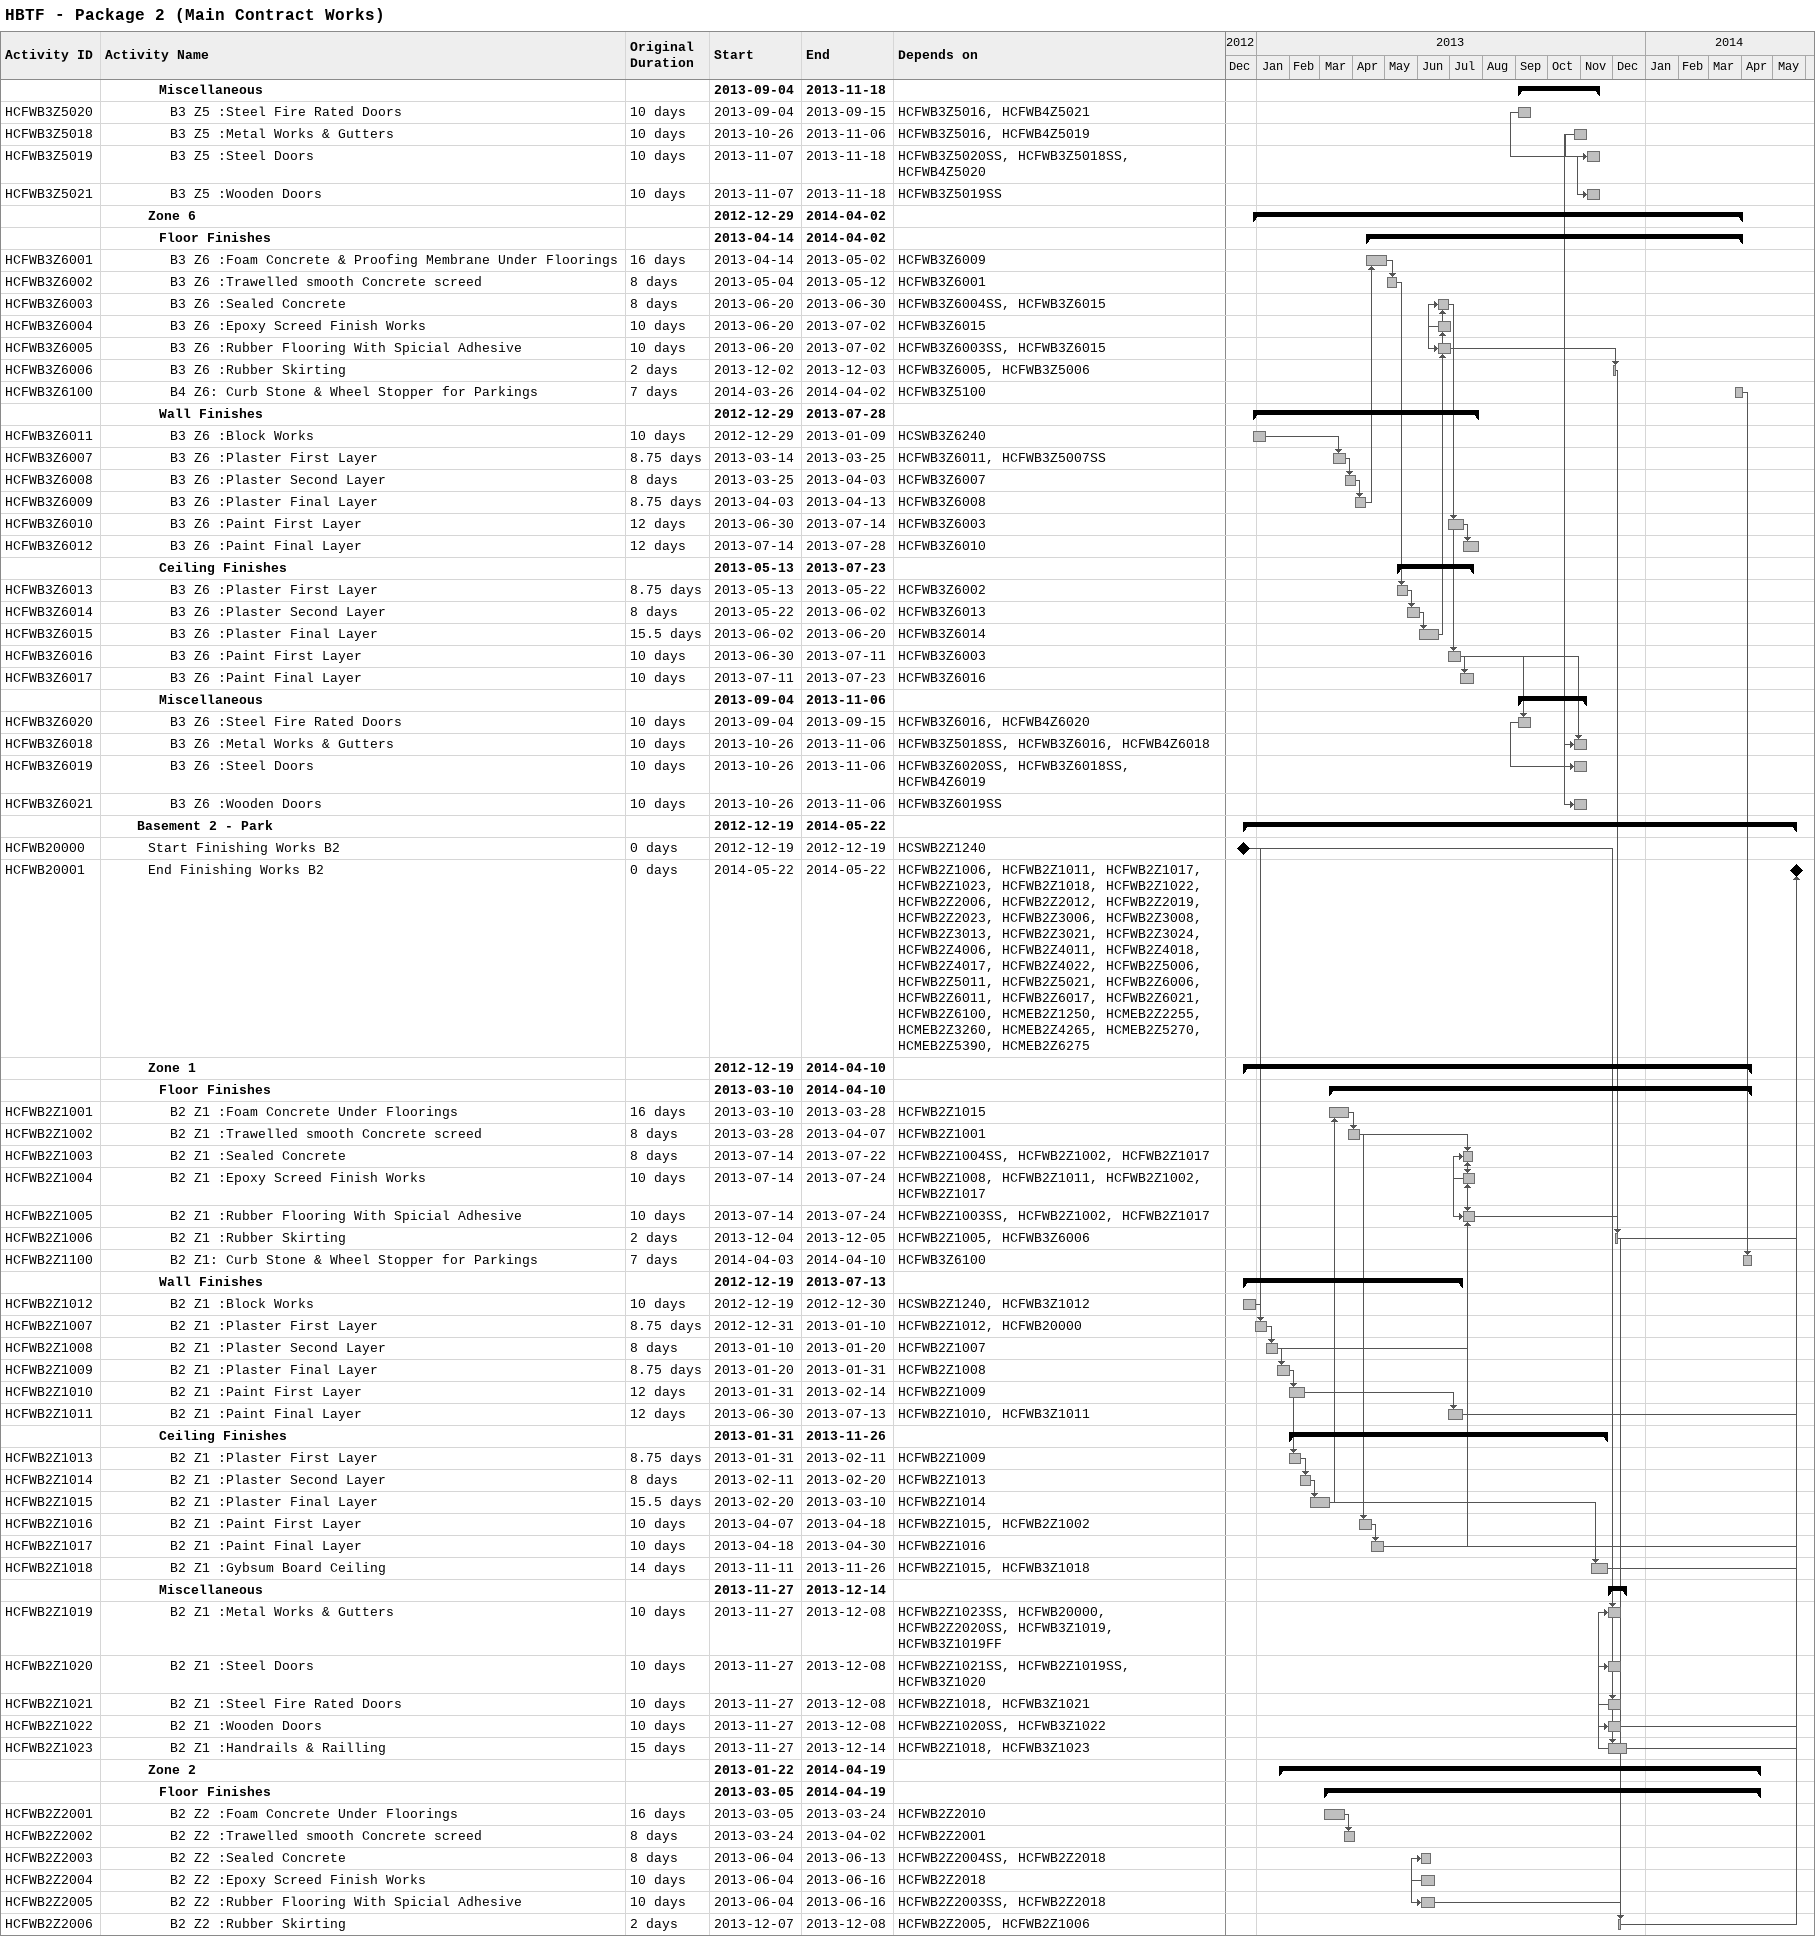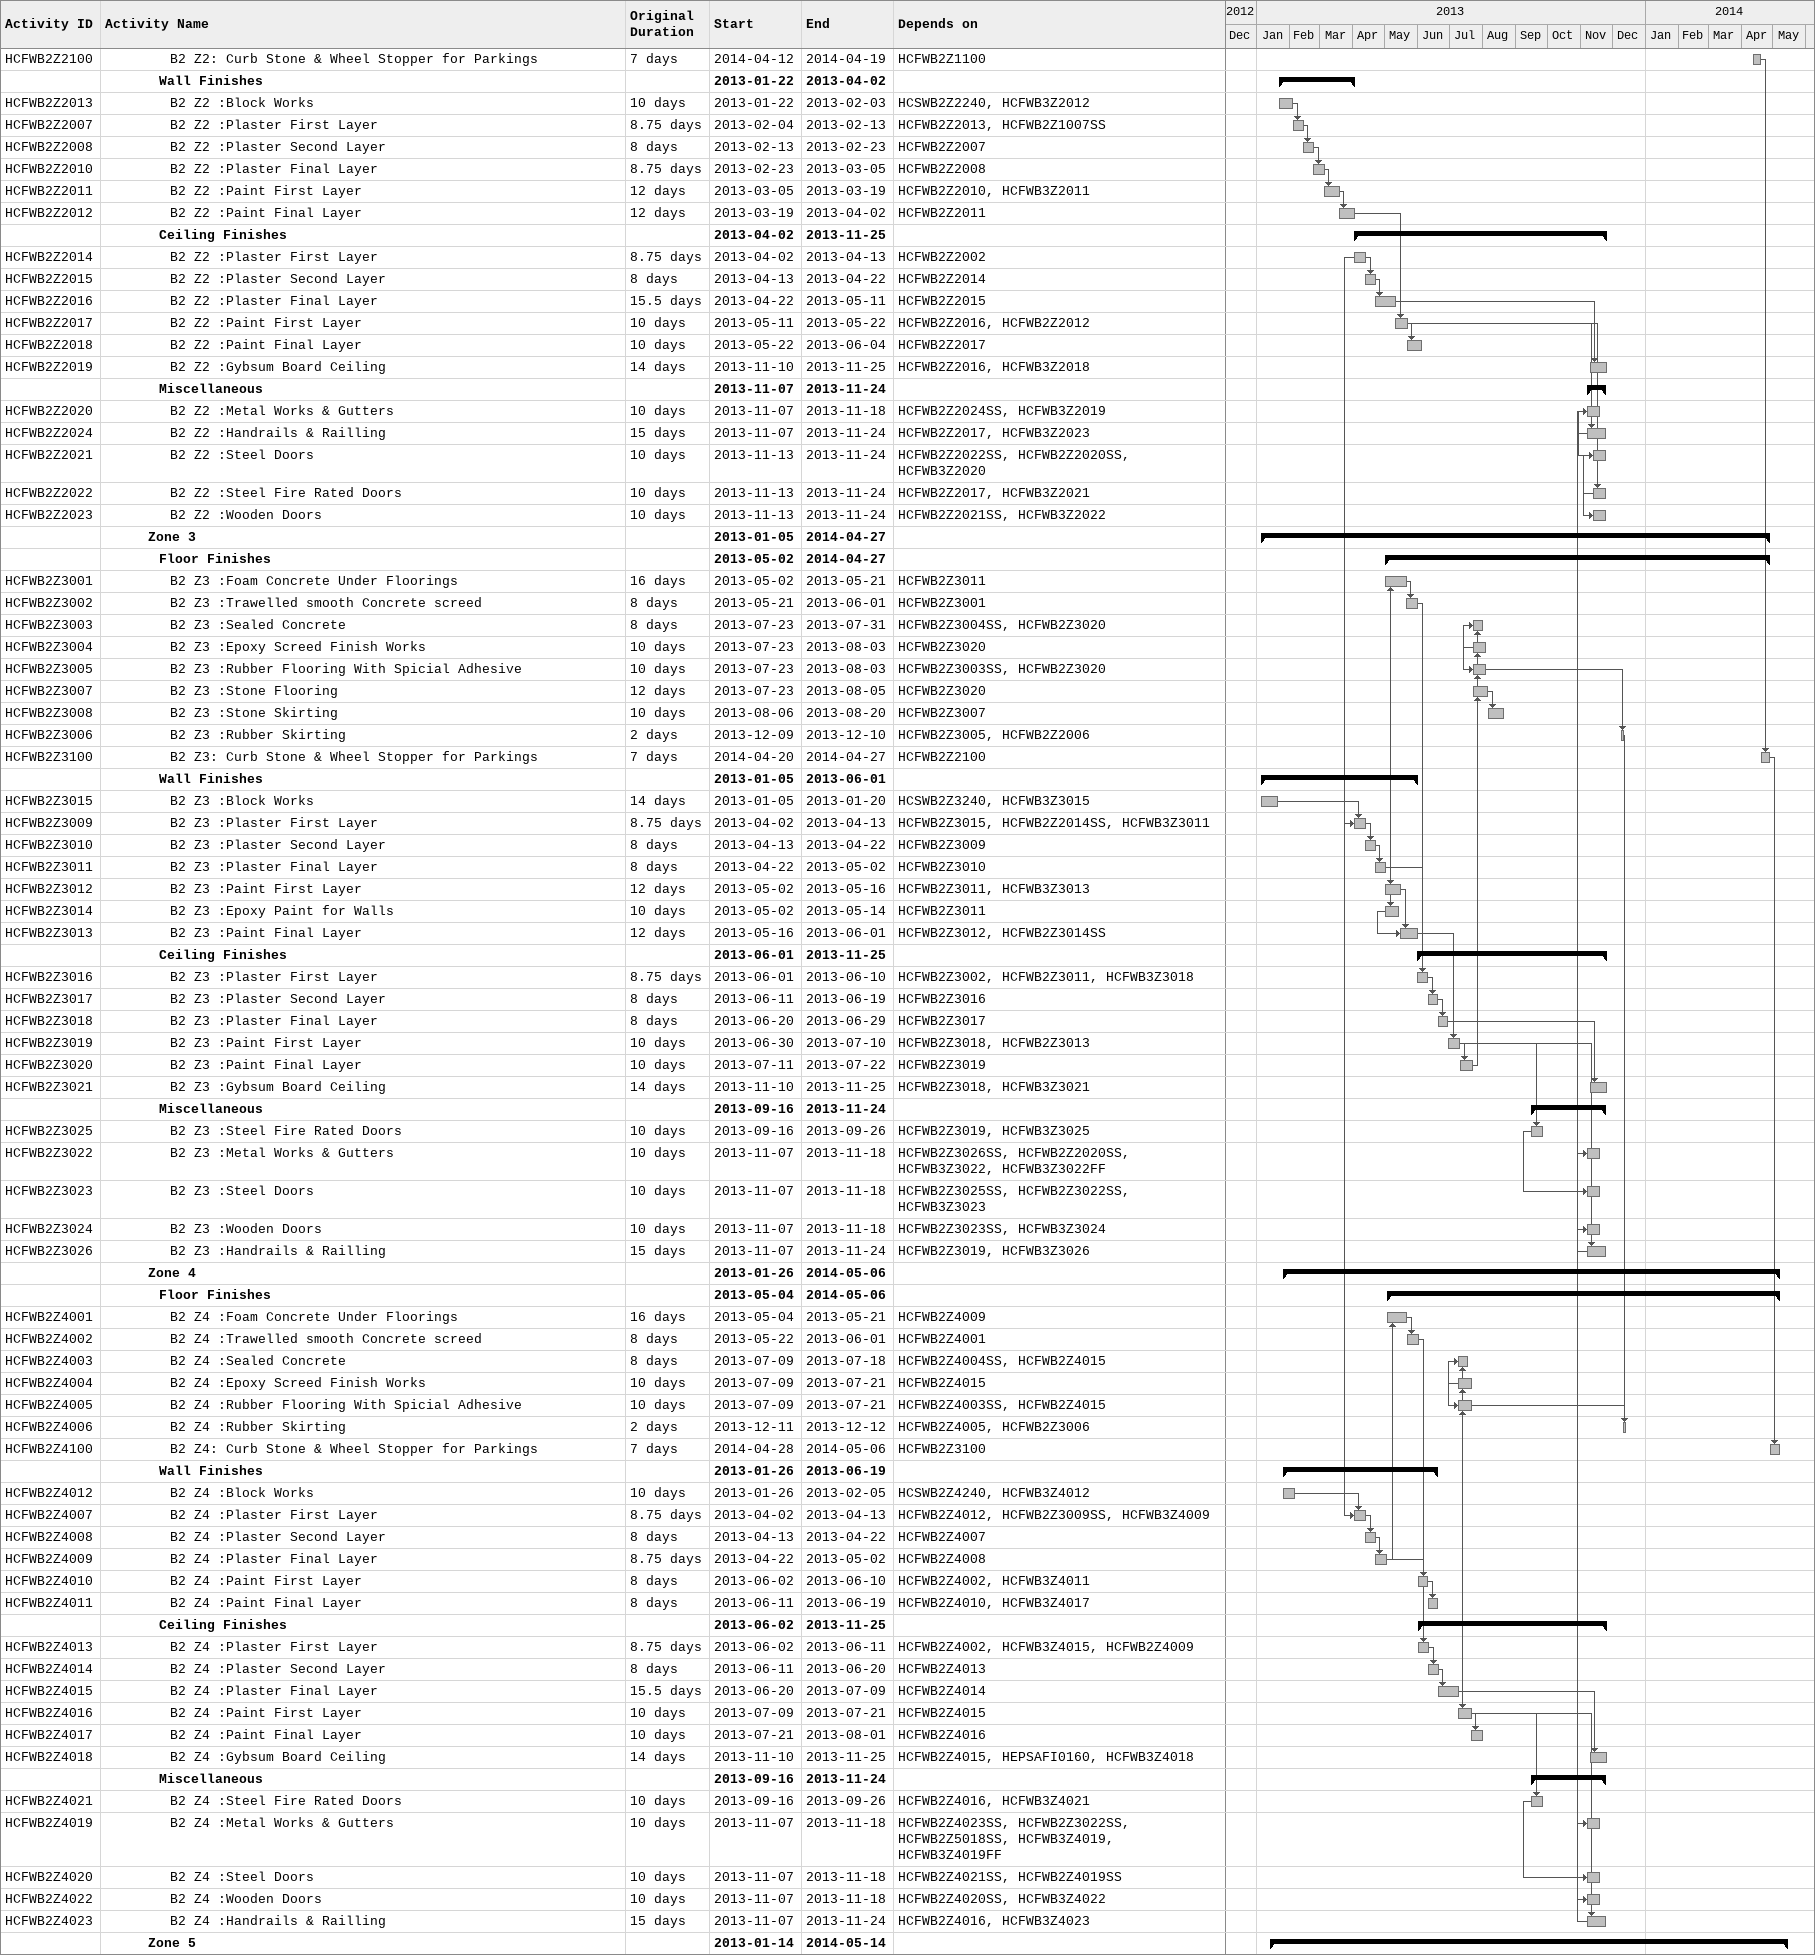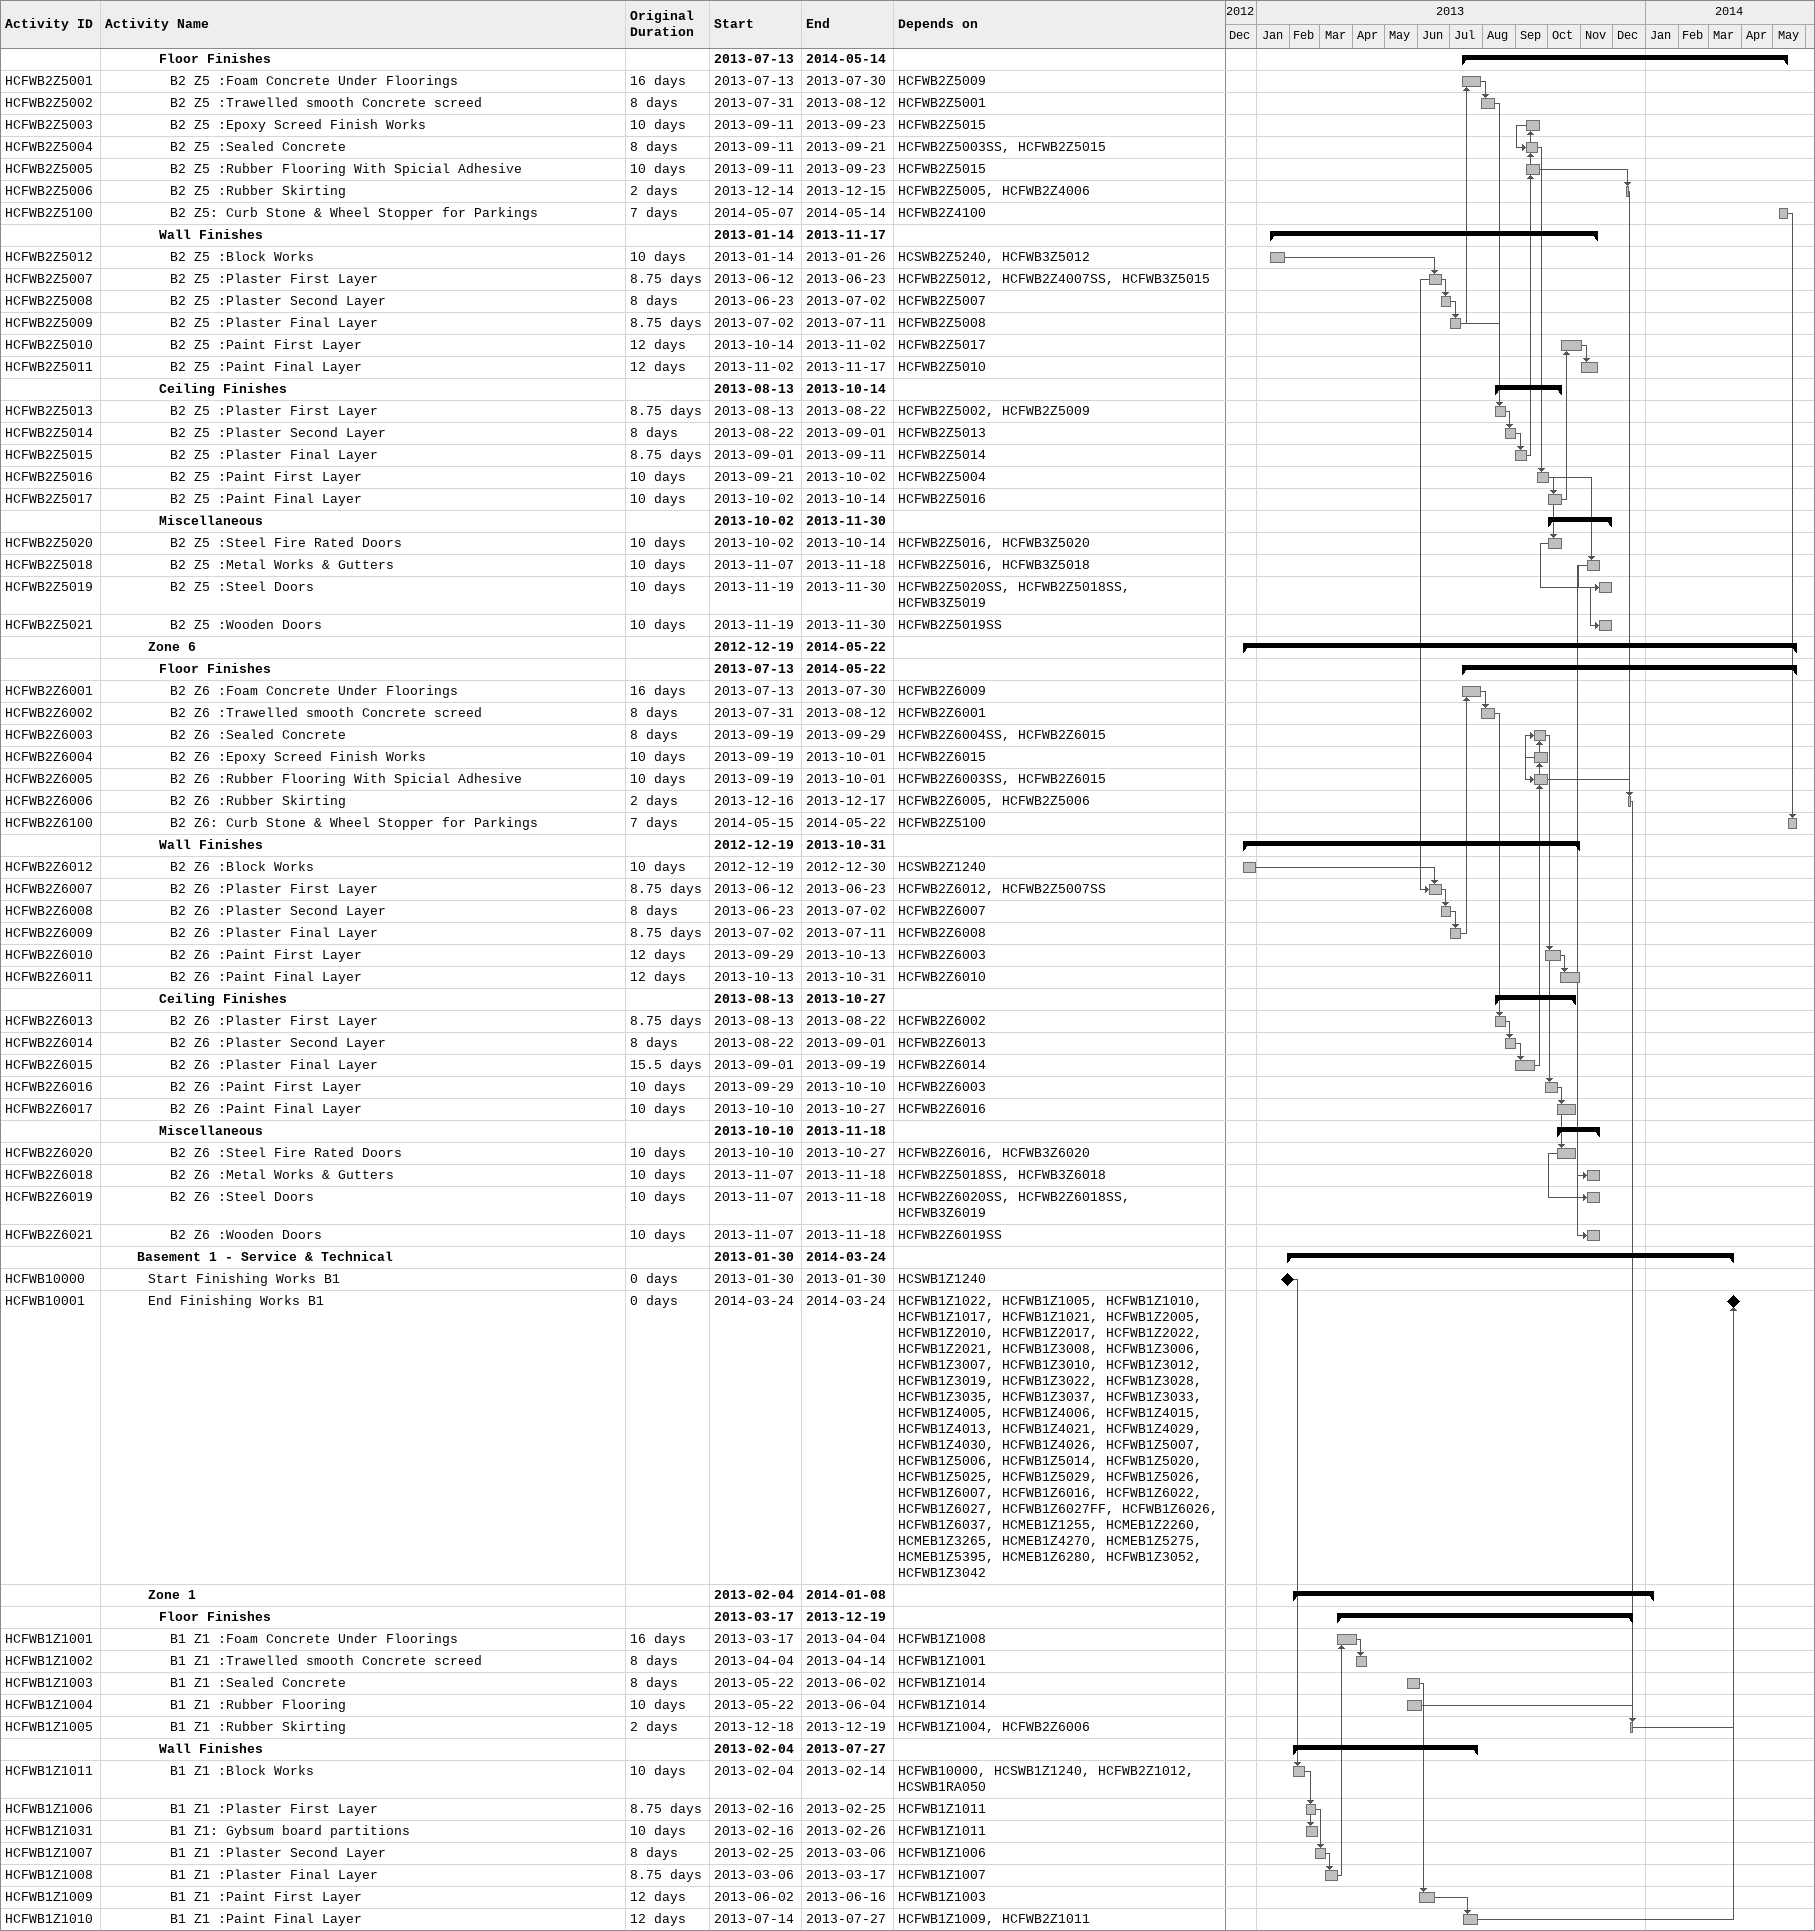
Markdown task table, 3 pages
HBTF - Package 2 (Main Contract Works)

| ID | Level | Task | Original duration | Start | Finish | Predecessors |
|---|---|---|---|---|---|---|
|  | 6 | **Miscellaneous** |  | 2013-09-04 | 2013-11-18 |  |
| HCFWB3Z5020 | 7 | B3 Z5 :Steel Fire Rated Doors | 10d | 2013-09-04 | 2013-09-15 | HCFWB3Z5016, HCFWB4Z5021 |
| HCFWB3Z5018 | 7 | B3 Z5 :Metal Works & Gutters | 10d | 2013-10-26 | 2013-11-06 | HCFWB3Z5016, HCFWB4Z5019 |
| HCFWB3Z5019 | 7 | B3 Z5 :Steel Doors | 10d | 2013-11-07 | 2013-11-18 | HCFWB3Z5020SS, HCFWB3Z5018SS, HCFWB4Z5020 |
| HCFWB3Z5021 | 7 | B3 Z5 :Wooden Doors | 10d | 2013-11-07 | 2013-11-18 | HCFWB3Z5019SS |
|  | 5 | **Zone 6** |  | 2012-12-29 | 2014-04-02 |  |
|  | 6 | **Floor Finishes** |  | 2013-04-14 | 2014-04-02 |  |
| HCFWB3Z6001 | 7 | B3 Z6 :Foam Concrete & Proofing Membrane Under Floorings | 16d | 2013-04-14 | 2013-05-02 | HCFWB3Z6009 |
| HCFWB3Z6002 | 7 | B3 Z6 :Trawelled smooth Concrete screed | 8d | 2013-05-04 | 2013-05-12 | HCFWB3Z6001 |
| HCFWB3Z6003 | 7 | B3 Z6 :Sealed Concrete | 8d | 2013-06-20 | 2013-06-30 | HCFWB3Z6004SS, HCFWB3Z6015 |
| HCFWB3Z6004 | 7 | B3 Z6 :Epoxy Screed Finish Works | 10d | 2013-06-20 | 2013-07-02 | HCFWB3Z6015 |
| HCFWB3Z6005 | 7 | B3 Z6 :Rubber Flooring With Spicial Adhesive | 10d | 2013-06-20 | 2013-07-02 | HCFWB3Z6003SS, HCFWB3Z6015 |
| HCFWB3Z6006 | 7 | B3 Z6 :Rubber Skirting | 2d | 2013-12-02 | 2013-12-03 | HCFWB3Z6005, HCFWB3Z5006 |
| HCFWB3Z6100 | 7 | B4 Z6: Curb Stone & Wheel Stopper for Parkings | 7d | 2014-03-26 | 2014-04-02 | HCFWB3Z5100 |
|  | 6 | **Wall Finishes** |  | 2012-12-29 | 2013-07-28 |  |
| HCFWB3Z6011 | 7 | B3 Z6 :Block Works | 10d | 2012-12-29 | 2013-01-09 | HCSWB3Z6240 |
| HCFWB3Z6007 | 7 | B3 Z6 :Plaster First Layer | 8.75d | 2013-03-14 | 2013-03-25 | HCFWB3Z6011, HCFWB3Z5007SS |
| HCFWB3Z6008 | 7 | B3 Z6 :Plaster Second Layer | 8d | 2013-03-25 | 2013-04-03 | HCFWB3Z6007 |
| HCFWB3Z6009 | 7 | B3 Z6 :Plaster Final Layer | 8.75d | 2013-04-03 | 2013-04-13 | HCFWB3Z6008 |
| HCFWB3Z6010 | 7 | B3 Z6 :Paint First Layer | 12d | 2013-06-30 | 2013-07-14 | HCFWB3Z6003 |
| HCFWB3Z6012 | 7 | B3 Z6 :Paint Final Layer | 12d | 2013-07-14 | 2013-07-28 | HCFWB3Z6010 |
|  | 6 | **Ceiling Finishes** |  | 2013-05-13 | 2013-07-23 |  |
| HCFWB3Z6013 | 7 | B3 Z6 :Plaster First Layer | 8.75d | 2013-05-13 | 2013-05-22 | HCFWB3Z6002 |
| HCFWB3Z6014 | 7 | B3 Z6 :Plaster Second Layer | 8d | 2013-05-22 | 2013-06-02 | HCFWB3Z6013 |
| HCFWB3Z6015 | 7 | B3 Z6 :Plaster Final Layer | 15.5d | 2013-06-02 | 2013-06-20 | HCFWB3Z6014 |
| HCFWB3Z6016 | 7 | B3 Z6 :Paint First Layer | 10d | 2013-06-30 | 2013-07-11 | HCFWB3Z6003 |
| HCFWB3Z6017 | 7 | B3 Z6 :Paint Final Layer | 10d | 2013-07-11 | 2013-07-23 | HCFWB3Z6016 |
|  | 6 | **Miscellaneous** |  | 2013-09-04 | 2013-11-06 |  |
| HCFWB3Z6020 | 7 | B3 Z6 :Steel Fire Rated Doors | 10d | 2013-09-04 | 2013-09-15 | HCFWB3Z6016, HCFWB4Z6020 |
| HCFWB3Z6018 | 7 | B3 Z6 :Metal Works & Gutters | 10d | 2013-10-26 | 2013-11-06 | HCFWB3Z5018SS, HCFWB3Z6016, HCFWB4Z6018 |
| HCFWB3Z6019 | 7 | B3 Z6 :Steel Doors | 10d | 2013-10-26 | 2013-11-06 | HCFWB3Z6020SS, HCFWB3Z6018SS, HCFWB4Z6019 |
| HCFWB3Z6021 | 7 | B3 Z6 :Wooden Doors | 10d | 2013-10-26 | 2013-11-06 | HCFWB3Z6019SS |
|  | 4 | **Basement 2 - Park** |  | 2012-12-19 | 2014-05-22 |  |
| HCFWB20000 | 5 | Start Finishing Works B2 | 0d | 2012-12-19 | 2012-12-19 | HCSWB2Z1240 |
| HCFWB20001 | 5 | End Finishing Works B2 | 0d | 2014-05-22 | 2014-05-22 | HCFWB2Z1006, HCFWB2Z1011, HCFWB2Z1017, HCFWB2Z1023, HCFWB2Z1018, HCFWB2Z1022, HCFWB2Z2006, HCFWB2Z2012, HCFWB2Z2019, HCFWB2Z2023, HCFWB2Z3006, HCFWB2Z3008, HCFWB2Z3013, HCFWB2Z3021, HCFWB2Z3024, HCFWB2Z4006, HCFWB2Z4011, HCFWB2Z4018, HCFWB2Z4017, HCFWB2Z4022, HCFWB2Z5006, HCFWB2Z5011, HCFWB2Z5021, HCFWB2Z6006, HCFWB2Z6011, HCFWB2Z6017, HCFWB2Z6021, HCFWB2Z6100, HCMEB2Z1250, HCMEB2Z2255, HCMEB2Z3260, HCMEB2Z4265, HCMEB2Z5270, HCMEB2Z5390, HCMEB2Z6275 |
|  | 5 | **Zone 1** |  | 2012-12-19 | 2014-04-10 |  |
|  | 6 | **Floor Finishes** |  | 2013-03-10 | 2014-04-10 |  |
| HCFWB2Z1001 | 7 | B2 Z1 :Foam Concrete Under Floorings | 16d | 2013-03-10 | 2013-03-28 | HCFWB2Z1015 |
| HCFWB2Z1002 | 7 | B2 Z1 :Trawelled smooth Concrete screed | 8d | 2013-03-28 | 2013-04-07 | HCFWB2Z1001 |
| HCFWB2Z1003 | 7 | B2 Z1 :Sealed Concrete | 8d | 2013-07-14 | 2013-07-22 | HCFWB2Z1004SS, HCFWB2Z1002, HCFWB2Z1017 |
| HCFWB2Z1004 | 7 | B2 Z1 :Epoxy Screed Finish Works | 10d | 2013-07-14 | 2013-07-24 | HCFWB2Z1008, HCFWB2Z1011, HCFWB2Z1002, HCFWB2Z1017 |
| HCFWB2Z1005 | 7 | B2 Z1 :Rubber Flooring With Spicial Adhesive | 10d | 2013-07-14 | 2013-07-24 | HCFWB2Z1003SS, HCFWB2Z1002, HCFWB2Z1017 |
| HCFWB2Z1006 | 7 | B2 Z1 :Rubber Skirting | 2d | 2013-12-04 | 2013-12-05 | HCFWB2Z1005, HCFWB3Z6006 |
| HCFWB2Z1100 | 7 | B2 Z1: Curb Stone & Wheel Stopper for Parkings | 7d | 2014-04-03 | 2014-04-10 | HCFWB3Z6100 |
|  | 6 | **Wall Finishes** |  | 2012-12-19 | 2013-07-13 |  |
| HCFWB2Z1012 | 7 | B2 Z1 :Block Works | 10d | 2012-12-19 | 2012-12-30 | HCSWB2Z1240, HCFWB3Z1012 |
| HCFWB2Z1007 | 7 | B2 Z1 :Plaster First Layer | 8.75d | 2012-12-31 | 2013-01-10 | HCFWB2Z1012, HCFWB20000 |
| HCFWB2Z1008 | 7 | B2 Z1 :Plaster Second Layer | 8d | 2013-01-10 | 2013-01-20 | HCFWB2Z1007 |
| HCFWB2Z1009 | 7 | B2 Z1 :Plaster Final Layer | 8.75d | 2013-01-20 | 2013-01-31 | HCFWB2Z1008 |
| HCFWB2Z1010 | 7 | B2 Z1 :Paint First Layer | 12d | 2013-01-31 | 2013-02-14 | HCFWB2Z1009 |
| HCFWB2Z1011 | 7 | B2 Z1 :Paint Final Layer | 12d | 2013-06-30 | 2013-07-13 | HCFWB2Z1010, HCFWB3Z1011 |
|  | 6 | **Ceiling Finishes** |  | 2013-01-31 | 2013-11-26 |  |
| HCFWB2Z1013 | 7 | B2 Z1 :Plaster First Layer | 8.75d | 2013-01-31 | 2013-02-11 | HCFWB2Z1009 |
| HCFWB2Z1014 | 7 | B2 Z1 :Plaster Second Layer | 8d | 2013-02-11 | 2013-02-20 | HCFWB2Z1013 |
| HCFWB2Z1015 | 7 | B2 Z1 :Plaster Final Layer | 15.5d | 2013-02-20 | 2013-03-10 | HCFWB2Z1014 |
| HCFWB2Z1016 | 7 | B2 Z1 :Paint First Layer | 10d | 2013-04-07 | 2013-04-18 | HCFWB2Z1015, HCFWB2Z1002 |
| HCFWB2Z1017 | 7 | B2 Z1 :Paint Final Layer | 10d | 2013-04-18 | 2013-04-30 | HCFWB2Z1016 |
| HCFWB2Z1018 | 7 | B2 Z1 :Gybsum Board Ceiling | 14d | 2013-11-11 | 2013-11-26 | HCFWB2Z1015, HCFWB3Z1018 |
|  | 6 | **Miscellaneous** |  | 2013-11-27 | 2013-12-14 |  |
| HCFWB2Z1019 | 7 | B2 Z1 :Metal Works & Gutters | 10d | 2013-11-27 | 2013-12-08 | HCFWB2Z1023SS, HCFWB20000, HCFWB2Z2020SS, HCFWB3Z1019, HCFWB3Z1019FF |
| HCFWB2Z1020 | 7 | B2 Z1 :Steel Doors | 10d | 2013-11-27 | 2013-12-08 | HCFWB2Z1021SS, HCFWB2Z1019SS, HCFWB3Z1020 |
| HCFWB2Z1021 | 7 | B2 Z1 :Steel Fire Rated Doors | 10d | 2013-11-27 | 2013-12-08 | HCFWB2Z1018, HCFWB3Z1021 |
| HCFWB2Z1022 | 7 | B2 Z1 :Wooden Doors | 10d | 2013-11-27 | 2013-12-08 | HCFWB2Z1020SS, HCFWB3Z1022 |
| HCFWB2Z1023 | 7 | B2 Z1 :Handrails & Railling | 15d | 2013-11-27 | 2013-12-14 | HCFWB2Z1018, HCFWB3Z1023 |
|  | 5 | **Zone 2** |  | 2013-01-22 | 2014-04-19 |  |
|  | 6 | **Floor Finishes** |  | 2013-03-05 | 2014-04-19 |  |
| HCFWB2Z2001 | 7 | B2 Z2 :Foam Concrete Under Floorings | 16d | 2013-03-05 | 2013-03-24 | HCFWB2Z2010 |
| HCFWB2Z2002 | 7 | B2 Z2 :Trawelled smooth Concrete screed | 8d | 2013-03-24 | 2013-04-02 | HCFWB2Z2001 |
| HCFWB2Z2003 | 7 | B2 Z2 :Sealed Concrete | 8d | 2013-06-04 | 2013-06-13 | HCFWB2Z2004SS, HCFWB2Z2018 |
| HCFWB2Z2004 | 7 | B2 Z2 :Epoxy Screed Finish Works | 10d | 2013-06-04 | 2013-06-16 | HCFWB2Z2018 |
| HCFWB2Z2005 | 7 | B2 Z2 :Rubber Flooring With Spicial Adhesive | 10d | 2013-06-04 | 2013-06-16 | HCFWB2Z2003SS, HCFWB2Z2018 |
| HCFWB2Z2006 | 7 | B2 Z2 :Rubber Skirting | 2d | 2013-12-07 | 2013-12-08 | HCFWB2Z2005, HCFWB2Z1006 |
| HCFWB2Z2100 | 7 | B2 Z2: Curb Stone & Wheel Stopper for Parkings | 7d | 2014-04-12 | 2014-04-19 | HCFWB2Z1100 |
|  | 6 | **Wall Finishes** |  | 2013-01-22 | 2013-04-02 |  |
| HCFWB2Z2013 | 7 | B2 Z2 :Block Works | 10d | 2013-01-22 | 2013-02-03 | HCSWB2Z2240, HCFWB3Z2012 |
| HCFWB2Z2007 | 7 | B2 Z2 :Plaster First Layer | 8.75d | 2013-02-04 | 2013-02-13 | HCFWB2Z2013, HCFWB2Z1007SS |
| HCFWB2Z2008 | 7 | B2 Z2 :Plaster Second Layer | 8d | 2013-02-13 | 2013-02-23 | HCFWB2Z2007 |
| HCFWB2Z2010 | 7 | B2 Z2 :Plaster Final Layer | 8.75d | 2013-02-23 | 2013-03-05 | HCFWB2Z2008 |
| HCFWB2Z2011 | 7 | B2 Z2 :Paint First Layer | 12d | 2013-03-05 | 2013-03-19 | HCFWB2Z2010, HCFWB3Z2011 |
| HCFWB2Z2012 | 7 | B2 Z2 :Paint Final Layer | 12d | 2013-03-19 | 2013-04-02 | HCFWB2Z2011 |
|  | 6 | **Ceiling Finishes** |  | 2013-04-02 | 2013-11-25 |  |
| HCFWB2Z2014 | 7 | B2 Z2 :Plaster First Layer | 8.75d | 2013-04-02 | 2013-04-13 | HCFWB2Z2002 |
| HCFWB2Z2015 | 7 | B2 Z2 :Plaster Second Layer | 8d | 2013-04-13 | 2013-04-22 | HCFWB2Z2014 |
| HCFWB2Z2016 | 7 | B2 Z2 :Plaster Final Layer | 15.5d | 2013-04-22 | 2013-05-11 | HCFWB2Z2015 |
| HCFWB2Z2017 | 7 | B2 Z2 :Paint First Layer | 10d | 2013-05-11 | 2013-05-22 | HCFWB2Z2016, HCFWB2Z2012 |
| HCFWB2Z2018 | 7 | B2 Z2 :Paint Final Layer | 10d | 2013-05-22 | 2013-06-04 | HCFWB2Z2017 |
| HCFWB2Z2019 | 7 | B2 Z2 :Gybsum Board Ceiling | 14d | 2013-11-10 | 2013-11-25 | HCFWB2Z2016, HCFWB3Z2018 |
|  | 6 | **Miscellaneous** |  | 2013-11-07 | 2013-11-24 |  |
| HCFWB2Z2020 | 7 | B2 Z2 :Metal Works & Gutters | 10d | 2013-11-07 | 2013-11-18 | HCFWB2Z2024SS, HCFWB3Z2019 |
| HCFWB2Z2024 | 7 | B2 Z2 :Handrails & Railling | 15d | 2013-11-07 | 2013-11-24 | HCFWB2Z2017, HCFWB3Z2023 |
| HCFWB2Z2021 | 7 | B2 Z2 :Steel Doors | 10d | 2013-11-13 | 2013-11-24 | HCFWB2Z2022SS, HCFWB2Z2020SS, HCFWB3Z2020 |
| HCFWB2Z2022 | 7 | B2 Z2 :Steel Fire Rated Doors | 10d | 2013-11-13 | 2013-11-24 | HCFWB2Z2017, HCFWB3Z2021 |
| HCFWB2Z2023 | 7 | B2 Z2 :Wooden Doors | 10d | 2013-11-13 | 2013-11-24 | HCFWB2Z2021SS, HCFWB3Z2022 |
|  | 5 | **Zone 3** |  | 2013-01-05 | 2014-04-27 |  |
|  | 6 | **Floor Finishes** |  | 2013-05-02 | 2014-04-27 |  |
| HCFWB2Z3001 | 7 | B2 Z3 :Foam Concrete Under Floorings | 16d | 2013-05-02 | 2013-05-21 | HCFWB2Z3011 |
| HCFWB2Z3002 | 7 | B2 Z3 :Trawelled smooth Concrete screed | 8d | 2013-05-21 | 2013-06-01 | HCFWB2Z3001 |
| HCFWB2Z3003 | 7 | B2 Z3 :Sealed Concrete | 8d | 2013-07-23 | 2013-07-31 | HCFWB2Z3004SS, HCFWB2Z3020 |
| HCFWB2Z3004 | 7 | B2 Z3 :Epoxy Screed Finish Works | 10d | 2013-07-23 | 2013-08-03 | HCFWB2Z3020 |
| HCFWB2Z3005 | 7 | B2 Z3 :Rubber Flooring With Spicial Adhesive | 10d | 2013-07-23 | 2013-08-03 | HCFWB2Z3003SS, HCFWB2Z3020 |
| HCFWB2Z3007 | 7 | B2 Z3 :Stone Flooring | 12d | 2013-07-23 | 2013-08-05 | HCFWB2Z3020 |
| HCFWB2Z3008 | 7 | B2 Z3 :Stone Skirting | 10d | 2013-08-06 | 2013-08-20 | HCFWB2Z3007 |
| HCFWB2Z3006 | 7 | B2 Z3 :Rubber Skirting | 2d | 2013-12-09 | 2013-12-10 | HCFWB2Z3005, HCFWB2Z2006 |
| HCFWB2Z3100 | 7 | B2 Z3: Curb Stone & Wheel Stopper for Parkings | 7d | 2014-04-20 | 2014-04-27 | HCFWB2Z2100 |
|  | 6 | **Wall Finishes** |  | 2013-01-05 | 2013-06-01 |  |
| HCFWB2Z3015 | 7 | B2 Z3 :Block Works | 14d | 2013-01-05 | 2013-01-20 | HCSWB2Z3240, HCFWB3Z3015 |
| HCFWB2Z3009 | 7 | B2 Z3 :Plaster First Layer | 8.75d | 2013-04-02 | 2013-04-13 | HCFWB2Z3015, HCFWB2Z2014SS, HCFWB3Z3011 |
| HCFWB2Z3010 | 7 | B2 Z3 :Plaster Second Layer | 8d | 2013-04-13 | 2013-04-22 | HCFWB2Z3009 |
| HCFWB2Z3011 | 7 | B2 Z3 :Plaster Final Layer | 8d | 2013-04-22 | 2013-05-02 | HCFWB2Z3010 |
| HCFWB2Z3012 | 7 | B2 Z3 :Paint First Layer | 12d | 2013-05-02 | 2013-05-16 | HCFWB2Z3011, HCFWB3Z3013 |
| HCFWB2Z3014 | 7 | B2 Z3 :Epoxy Paint for Walls | 10d | 2013-05-02 | 2013-05-14 | HCFWB2Z3011 |
| HCFWB2Z3013 | 7 | B2 Z3 :Paint Final Layer | 12d | 2013-05-16 | 2013-06-01 | HCFWB2Z3012, HCFWB2Z3014SS |
|  | 6 | **Ceiling Finishes** |  | 2013-06-01 | 2013-11-25 |  |
| HCFWB2Z3016 | 7 | B2 Z3 :Plaster First Layer | 8.75d | 2013-06-01 | 2013-06-10 | HCFWB2Z3002, HCFWB2Z3011, HCFWB3Z3018 |
| HCFWB2Z3017 | 7 | B2 Z3 :Plaster Second Layer | 8d | 2013-06-11 | 2013-06-19 | HCFWB2Z3016 |
| HCFWB2Z3018 | 7 | B2 Z3 :Plaster Final Layer | 8d | 2013-06-20 | 2013-06-29 | HCFWB2Z3017 |
| HCFWB2Z3019 | 7 | B2 Z3 :Paint First Layer | 10d | 2013-06-30 | 2013-07-10 | HCFWB2Z3018, HCFWB2Z3013 |
| HCFWB2Z3020 | 7 | B2 Z3 :Paint Final Layer | 10d | 2013-07-11 | 2013-07-22 | HCFWB2Z3019 |
| HCFWB2Z3021 | 7 | B2 Z3 :Gybsum Board Ceiling | 14d | 2013-11-10 | 2013-11-25 | HCFWB2Z3018, HCFWB3Z3021 |
|  | 6 | **Miscellaneous** |  | 2013-09-16 | 2013-11-24 |  |
| HCFWB2Z3025 | 7 | B2 Z3 :Steel Fire Rated Doors | 10d | 2013-09-16 | 2013-09-26 | HCFWB2Z3019, HCFWB3Z3025 |
| HCFWB2Z3022 | 7 | B2 Z3 :Metal Works & Gutters | 10d | 2013-11-07 | 2013-11-18 | HCFWB2Z3026SS, HCFWB2Z2020SS, HCFWB3Z3022, HCFWB3Z3022FF |
| HCFWB2Z3023 | 7 | B2 Z3 :Steel Doors | 10d | 2013-11-07 | 2013-11-18 | HCFWB2Z3025SS, HCFWB2Z3022SS, HCFWB3Z3023 |
| HCFWB2Z3024 | 7 | B2 Z3 :Wooden Doors | 10d | 2013-11-07 | 2013-11-18 | HCFWB2Z3023SS, HCFWB3Z3024 |
| HCFWB2Z3026 | 7 | B2 Z3 :Handrails & Railling | 15d | 2013-11-07 | 2013-11-24 | HCFWB2Z3019, HCFWB3Z3026 |
|  | 5 | **Zone 4** |  | 2013-01-26 | 2014-05-06 |  |
|  | 6 | **Floor Finishes** |  | 2013-05-04 | 2014-05-06 |  |
| HCFWB2Z4001 | 7 | B2 Z4 :Foam Concrete Under Floorings | 16d | 2013-05-04 | 2013-05-21 | HCFWB2Z4009 |
| HCFWB2Z4002 | 7 | B2 Z4 :Trawelled smooth Concrete screed | 8d | 2013-05-22 | 2013-06-01 | HCFWB2Z4001 |
| HCFWB2Z4003 | 7 | B2 Z4 :Sealed Concrete | 8d | 2013-07-09 | 2013-07-18 | HCFWB2Z4004SS, HCFWB2Z4015 |
| HCFWB2Z4004 | 7 | B2 Z4 :Epoxy Screed Finish Works | 10d | 2013-07-09 | 2013-07-21 | HCFWB2Z4015 |
| HCFWB2Z4005 | 7 | B2 Z4 :Rubber Flooring With Spicial Adhesive | 10d | 2013-07-09 | 2013-07-21 | HCFWB2Z4003SS, HCFWB2Z4015 |
| HCFWB2Z4006 | 7 | B2 Z4 :Rubber Skirting | 2d | 2013-12-11 | 2013-12-12 | HCFWB2Z4005, HCFWB2Z3006 |
| HCFWB2Z4100 | 7 | B2 Z4: Curb Stone & Wheel Stopper for Parkings | 7d | 2014-04-28 | 2014-05-06 | HCFWB2Z3100 |
|  | 6 | **Wall Finishes** |  | 2013-01-26 | 2013-06-19 |  |
| HCFWB2Z4012 | 7 | B2 Z4 :Block Works | 10d | 2013-01-26 | 2013-02-05 | HCSWB2Z4240, HCFWB3Z4012 |
| HCFWB2Z4007 | 7 | B2 Z4 :Plaster First Layer | 8.75d | 2013-04-02 | 2013-04-13 | HCFWB2Z4012, HCFWB2Z3009SS, HCFWB3Z4009 |
| HCFWB2Z4008 | 7 | B2 Z4 :Plaster Second Layer | 8d | 2013-04-13 | 2013-04-22 | HCFWB2Z4007 |
| HCFWB2Z4009 | 7 | B2 Z4 :Plaster Final Layer | 8.75d | 2013-04-22 | 2013-05-02 | HCFWB2Z4008 |
| HCFWB2Z4010 | 7 | B2 Z4 :Paint First Layer | 8d | 2013-06-02 | 2013-06-10 | HCFWB2Z4002, HCFWB3Z4011 |
| HCFWB2Z4011 | 7 | B2 Z4 :Paint Final Layer | 8d | 2013-06-11 | 2013-06-19 | HCFWB2Z4010, HCFWB3Z4017 |
|  | 6 | **Ceiling Finishes** |  | 2013-06-02 | 2013-11-25 |  |
| HCFWB2Z4013 | 7 | B2 Z4 :Plaster First Layer | 8.75d | 2013-06-02 | 2013-06-11 | HCFWB2Z4002, HCFWB3Z4015, HCFWB2Z4009 |
| HCFWB2Z4014 | 7 | B2 Z4 :Plaster Second Layer | 8d | 2013-06-11 | 2013-06-20 | HCFWB2Z4013 |
| HCFWB2Z4015 | 7 | B2 Z4 :Plaster Final Layer | 15.5d | 2013-06-20 | 2013-07-09 | HCFWB2Z4014 |
| HCFWB2Z4016 | 7 | B2 Z4 :Paint First Layer | 10d | 2013-07-09 | 2013-07-21 | HCFWB2Z4015 |
| HCFWB2Z4017 | 7 | B2 Z4 :Paint Final Layer | 10d | 2013-07-21 | 2013-08-01 | HCFWB2Z4016 |
| HCFWB2Z4018 | 7 | B2 Z4 :Gybsum Board Ceiling | 14d | 2013-11-10 | 2013-11-25 | HCFWB2Z4015, HEPSAFI0160, HCFWB3Z4018 |
|  | 6 | **Miscellaneous** |  | 2013-09-16 | 2013-11-24 |  |
| HCFWB2Z4021 | 7 | B2 Z4 :Steel Fire Rated Doors | 10d | 2013-09-16 | 2013-09-26 | HCFWB2Z4016, HCFWB3Z4021 |
| HCFWB2Z4019 | 7 | B2 Z4 :Metal Works & Gutters | 10d | 2013-11-07 | 2013-11-18 | HCFWB2Z4023SS, HCFWB2Z3022SS, HCFWB2Z5018SS, HCFWB3Z4019, HCFWB3Z4019FF |
| HCFWB2Z4020 | 7 | B2 Z4 :Steel Doors | 10d | 2013-11-07 | 2013-11-18 | HCFWB2Z4021SS, HCFWB2Z4019SS |
| HCFWB2Z4022 | 7 | B2 Z4 :Wooden Doors | 10d | 2013-11-07 | 2013-11-18 | HCFWB2Z4020SS, HCFWB3Z4022 |
| HCFWB2Z4023 | 7 | B2 Z4 :Handrails & Railling | 15d | 2013-11-07 | 2013-11-24 | HCFWB2Z4016, HCFWB3Z4023 |
|  | 5 | **Zone 5** |  | 2013-01-14 | 2014-05-14 |  |
|  | 6 | **Floor Finishes** |  | 2013-07-13 | 2014-05-14 |  |
| HCFWB2Z5001 | 7 | B2 Z5 :Foam Concrete Under Floorings | 16d | 2013-07-13 | 2013-07-30 | HCFWB2Z5009 |
| HCFWB2Z5002 | 7 | B2 Z5 :Trawelled smooth Concrete screed | 8d | 2013-07-31 | 2013-08-12 | HCFWB2Z5001 |
| HCFWB2Z5003 | 7 | B2 Z5 :Epoxy Screed Finish Works | 10d | 2013-09-11 | 2013-09-23 | HCFWB2Z5015 |
| HCFWB2Z5004 | 7 | B2 Z5 :Sealed Concrete | 8d | 2013-09-11 | 2013-09-21 | HCFWB2Z5003SS, HCFWB2Z5015 |
| HCFWB2Z5005 | 7 | B2 Z5 :Rubber Flooring With Spicial Adhesive | 10d | 2013-09-11 | 2013-09-23 | HCFWB2Z5015 |
| HCFWB2Z5006 | 7 | B2 Z5 :Rubber Skirting | 2d | 2013-12-14 | 2013-12-15 | HCFWB2Z5005, HCFWB2Z4006 |
| HCFWB2Z5100 | 7 | B2 Z5: Curb Stone & Wheel Stopper for Parkings | 7d | 2014-05-07 | 2014-05-14 | HCFWB2Z4100 |
|  | 6 | **Wall Finishes** |  | 2013-01-14 | 2013-11-17 |  |
| HCFWB2Z5012 | 7 | B2 Z5 :Block Works | 10d | 2013-01-14 | 2013-01-26 | HCSWB2Z5240, HCFWB3Z5012 |
| HCFWB2Z5007 | 7 | B2 Z5 :Plaster First Layer | 8.75d | 2013-06-12 | 2013-06-23 | HCFWB2Z5012, HCFWB2Z4007SS, HCFWB3Z5015 |
| HCFWB2Z5008 | 7 | B2 Z5 :Plaster Second Layer | 8d | 2013-06-23 | 2013-07-02 | HCFWB2Z5007 |
| HCFWB2Z5009 | 7 | B2 Z5 :Plaster Final Layer | 8.75d | 2013-07-02 | 2013-07-11 | HCFWB2Z5008 |
| HCFWB2Z5010 | 7 | B2 Z5 :Paint First Layer | 12d | 2013-10-14 | 2013-11-02 | HCFWB2Z5017 |
| HCFWB2Z5011 | 7 | B2 Z5 :Paint Final Layer | 12d | 2013-11-02 | 2013-11-17 | HCFWB2Z5010 |
|  | 6 | **Ceiling Finishes** |  | 2013-08-13 | 2013-10-14 |  |
| HCFWB2Z5013 | 7 | B2 Z5 :Plaster First Layer | 8.75d | 2013-08-13 | 2013-08-22 | HCFWB2Z5002, HCFWB2Z5009 |
| HCFWB2Z5014 | 7 | B2 Z5 :Plaster Second Layer | 8d | 2013-08-22 | 2013-09-01 | HCFWB2Z5013 |
| HCFWB2Z5015 | 7 | B2 Z5 :Plaster Final Layer | 8.75d | 2013-09-01 | 2013-09-11 | HCFWB2Z5014 |
| HCFWB2Z5016 | 7 | B2 Z5 :Paint First Layer | 10d | 2013-09-21 | 2013-10-02 | HCFWB2Z5004 |
| HCFWB2Z5017 | 7 | B2 Z5 :Paint Final Layer | 10d | 2013-10-02 | 2013-10-14 | HCFWB2Z5016 |
|  | 6 | **Miscellaneous** |  | 2013-10-02 | 2013-11-30 |  |
| HCFWB2Z5020 | 7 | B2 Z5 :Steel Fire Rated Doors | 10d | 2013-10-02 | 2013-10-14 | HCFWB2Z5016, HCFWB3Z5020 |
| HCFWB2Z5018 | 7 | B2 Z5 :Metal Works & Gutters | 10d | 2013-11-07 | 2013-11-18 | HCFWB2Z5016, HCFWB3Z5018 |
| HCFWB2Z5019 | 7 | B2 Z5 :Steel Doors | 10d | 2013-11-19 | 2013-11-30 | HCFWB2Z5020SS, HCFWB2Z5018SS, HCFWB3Z5019 |
| HCFWB2Z5021 | 7 | B2 Z5 :Wooden Doors | 10d | 2013-11-19 | 2013-11-30 | HCFWB2Z5019SS |
|  | 5 | **Zone 6** |  | 2012-12-19 | 2014-05-22 |  |
|  | 6 | **Floor Finishes** |  | 2013-07-13 | 2014-05-22 |  |
| HCFWB2Z6001 | 7 | B2 Z6 :Foam Concrete Under Floorings | 16d | 2013-07-13 | 2013-07-30 | HCFWB2Z6009 |
| HCFWB2Z6002 | 7 | B2 Z6 :Trawelled smooth Concrete screed | 8d | 2013-07-31 | 2013-08-12 | HCFWB2Z6001 |
| HCFWB2Z6003 | 7 | B2 Z6 :Sealed Concrete | 8d | 2013-09-19 | 2013-09-29 | HCFWB2Z6004SS, HCFWB2Z6015 |
| HCFWB2Z6004 | 7 | B2 Z6 :Epoxy Screed Finish Works | 10d | 2013-09-19 | 2013-10-01 | HCFWB2Z6015 |
| HCFWB2Z6005 | 7 | B2 Z6 :Rubber Flooring With Spicial Adhesive | 10d | 2013-09-19 | 2013-10-01 | HCFWB2Z6003SS, HCFWB2Z6015 |
| HCFWB2Z6006 | 7 | B2 Z6 :Rubber Skirting | 2d | 2013-12-16 | 2013-12-17 | HCFWB2Z6005, HCFWB2Z5006 |
| HCFWB2Z6100 | 7 | B2 Z6: Curb Stone & Wheel Stopper for Parkings | 7d | 2014-05-15 | 2014-05-22 | HCFWB2Z5100 |
|  | 6 | **Wall Finishes** |  | 2012-12-19 | 2013-10-31 |  |
| HCFWB2Z6012 | 7 | B2 Z6 :Block Works | 10d | 2012-12-19 | 2012-12-30 | HCSWB2Z1240 |
| HCFWB2Z6007 | 7 | B2 Z6 :Plaster First Layer | 8.75d | 2013-06-12 | 2013-06-23 | HCFWB2Z6012, HCFWB2Z5007SS |
| HCFWB2Z6008 | 7 | B2 Z6 :Plaster Second Layer | 8d | 2013-06-23 | 2013-07-02 | HCFWB2Z6007 |
| HCFWB2Z6009 | 7 | B2 Z6 :Plaster Final Layer | 8.75d | 2013-07-02 | 2013-07-11 | HCFWB2Z6008 |
| HCFWB2Z6010 | 7 | B2 Z6 :Paint First Layer | 12d | 2013-09-29 | 2013-10-13 | HCFWB2Z6003 |
| HCFWB2Z6011 | 7 | B2 Z6 :Paint Final Layer | 12d | 2013-10-13 | 2013-10-31 | HCFWB2Z6010 |
|  | 6 | **Ceiling Finishes** |  | 2013-08-13 | 2013-10-27 |  |
| HCFWB2Z6013 | 7 | B2 Z6 :Plaster First Layer | 8.75d | 2013-08-13 | 2013-08-22 | HCFWB2Z6002 |
| HCFWB2Z6014 | 7 | B2 Z6 :Plaster Second Layer | 8d | 2013-08-22 | 2013-09-01 | HCFWB2Z6013 |
| HCFWB2Z6015 | 7 | B2 Z6 :Plaster Final Layer | 15.5d | 2013-09-01 | 2013-09-19 | HCFWB2Z6014 |
| HCFWB2Z6016 | 7 | B2 Z6 :Paint First Layer | 10d | 2013-09-29 | 2013-10-10 | HCFWB2Z6003 |
| HCFWB2Z6017 | 7 | B2 Z6 :Paint Final Layer | 10d | 2013-10-10 | 2013-10-27 | HCFWB2Z6016 |
|  | 6 | **Miscellaneous** |  | 2013-10-10 | 2013-11-18 |  |
| HCFWB2Z6020 | 7 | B2 Z6 :Steel Fire Rated Doors | 10d | 2013-10-10 | 2013-10-27 | HCFWB2Z6016, HCFWB3Z6020 |
| HCFWB2Z6018 | 7 | B2 Z6 :Metal Works & Gutters | 10d | 2013-11-07 | 2013-11-18 | HCFWB2Z5018SS, HCFWB3Z6018 |
| HCFWB2Z6019 | 7 | B2 Z6 :Steel Doors | 10d | 2013-11-07 | 2013-11-18 | HCFWB2Z6020SS, HCFWB2Z6018SS, HCFWB3Z6019 |
| HCFWB2Z6021 | 7 | B2 Z6 :Wooden Doors | 10d | 2013-11-07 | 2013-11-18 | HCFWB2Z6019SS |
|  | 4 | **Basement 1 - Service & Technical** |  | 2013-01-30 | 2014-03-24 |  |
| HCFWB10000 | 5 | Start Finishing Works B1 | 0d | 2013-01-30 | 2013-01-30 | HCSWB1Z1240 |
| HCFWB10001 | 5 | End Finishing Works B1 | 0d | 2014-03-24 | 2014-03-24 | HCFWB1Z1022, HCFWB1Z1005, HCFWB1Z1010, HCFWB1Z1017, HCFWB1Z1021, HCFWB1Z2005, HCFWB1Z2010, HCFWB1Z2017, HCFWB1Z2022, HCFWB1Z2021, HCFWB1Z3008, HCFWB1Z3006, HCFWB1Z3007, HCFWB1Z3010, HCFWB1Z3012, HCFWB1Z3019, HCFWB1Z3022, HCFWB1Z3028, HCFWB1Z3035, HCFWB1Z3037, HCFWB1Z3033, HCFWB1Z4005, HCFWB1Z4006, HCFWB1Z4015, HCFWB1Z4013, HCFWB1Z4021, HCFWB1Z4029, HCFWB1Z4030, HCFWB1Z4026, HCFWB1Z5007, HCFWB1Z5006, HCFWB1Z5014, HCFWB1Z5020, HCFWB1Z5025, HCFWB1Z5029, HCFWB1Z5026, HCFWB1Z6007, HCFWB1Z6016, HCFWB1Z6022, HCFWB1Z6027, HCFWB1Z6027FF, HCFWB1Z6026, HCFWB1Z6037, HCMEB1Z1255, HCMEB1Z2260, HCMEB1Z3265, HCMEB1Z4270, HCMEB1Z5275, HCMEB1Z5395, HCMEB1Z6280, HCFWB1Z3052, HCFWB1Z3042 |
|  | 5 | **Zone 1** |  | 2013-02-04 | 2014-01-08 |  |
|  | 6 | **Floor Finishes** |  | 2013-03-17 | 2013-12-19 |  |
| HCFWB1Z1001 | 7 | B1 Z1 :Foam Concrete Under Floorings | 16d | 2013-03-17 | 2013-04-04 | HCFWB1Z1008 |
| HCFWB1Z1002 | 7 | B1 Z1 :Trawelled smooth Concrete screed | 8d | 2013-04-04 | 2013-04-14 | HCFWB1Z1001 |
| HCFWB1Z1003 | 7 | B1 Z1 :Sealed Concrete | 8d | 2013-05-22 | 2013-06-02 | HCFWB1Z1014 |
| HCFWB1Z1004 | 7 | B1 Z1 :Rubber Flooring | 10d | 2013-05-22 | 2013-06-04 | HCFWB1Z1014 |
| HCFWB1Z1005 | 7 | B1 Z1 :Rubber Skirting | 2d | 2013-12-18 | 2013-12-19 | HCFWB1Z1004, HCFWB2Z6006 |
|  | 6 | **Wall Finishes** |  | 2013-02-04 | 2013-07-27 |  |
| HCFWB1Z1011 | 7 | B1 Z1 :Block Works | 10d | 2013-02-04 | 2013-02-14 | HCFWB10000, HCSWB1Z1240, HCFWB2Z1012, HCSWB1RA050 |
| HCFWB1Z1006 | 7 | B1 Z1 :Plaster First Layer | 8.75d | 2013-02-16 | 2013-02-25 | HCFWB1Z1011 |
| HCFWB1Z1031 | 7 | B1 Z1: Gybsum board partitions | 10d | 2013-02-16 | 2013-02-26 | HCFWB1Z1011 |
| HCFWB1Z1007 | 7 | B1 Z1 :Plaster Second Layer | 8d | 2013-02-25 | 2013-03-06 | HCFWB1Z1006 |
| HCFWB1Z1008 | 7 | B1 Z1 :Plaster Final Layer | 8.75d | 2013-03-06 | 2013-03-17 | HCFWB1Z1007 |
| HCFWB1Z1009 | 7 | B1 Z1 :Paint First Layer | 12d | 2013-06-02 | 2013-06-16 | HCFWB1Z1003 |
| HCFWB1Z1010 | 7 | B1 Z1 :Paint Final Layer | 12d | 2013-07-14 | 2013-07-27 | HCFWB1Z1009, HCFWB2Z1011 |
